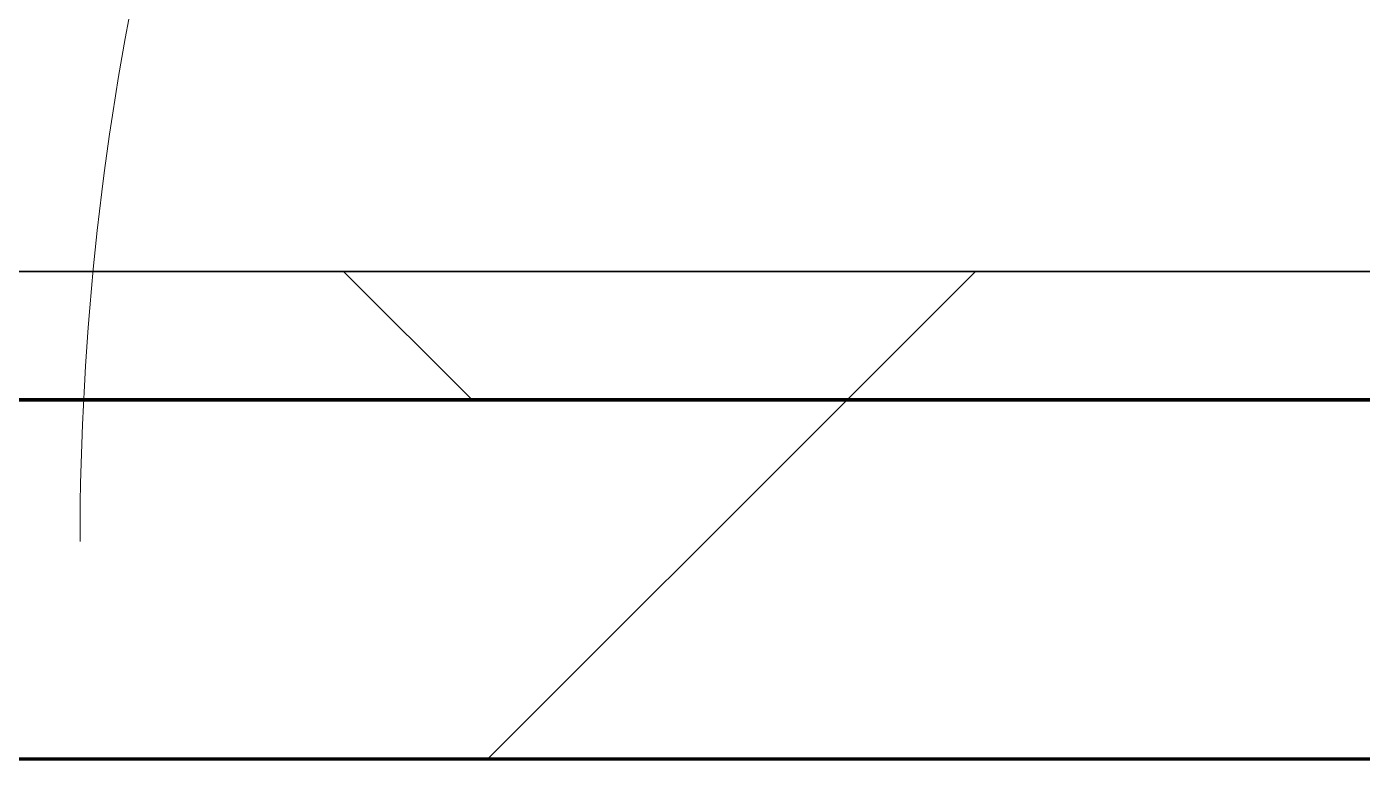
# Model space of a CAD drawing. Header units: millimetres. Extents: x -726012 to -647389, y -20772 to 18805.
# Drawn here: x -702403 to -701883, y -3461 to -3176 of the extents above; entities that cross this region are included whole.
import ezdxf
from ezdxf.xclip import XClip

# ---------------------------------------------------------------- set-up
doc = ezdxf.new("R2010")
doc.units = ezdxf.units.MM
doc.header["$XCLIPFRAME"] = 0
for name, color, linetype, lineweight in [('A-DOOR-E', 2, 'Continuous', 25), ('A-DOOR-OPNG', 2, 'Continuous', 9), ('A-GLAZ-CURT', 2, 'Continuous', 9), ('A-WALL', 5, 'Continuous', 35), ('A-WALL-FNSH', 2, 'Continuous', 35), ('A-WALL-PATT', 1, 'Continuous', 35)]:
    doc.layers.add(name, color=color, linetype=linetype, lineweight=lineweight)
doc.layers.add('A11_ALU.SOLID SHEET', color=2, linetype='Continuous')

# ---------------------------------------------------------------- blocks, each defined once
blk = doc.blocks.new('DPA_AC-SG-PI - A1_1200x1300 mm-9677159-4233-01 ENLARGED MULTI-PURPOSE LEVEL - REFLECTED CEILING PLAN - SHEET 4')
at = {"layer": 'A-DOOR-OPNG'}
blk.add_arc((-500, -14.8), 1100, 334.74419, 0, dxfattribs=at)
blk = doc.blocks.new('PPLS-PP19_Custom Tile Pattern - Custom Tile Pattern-V157-4233-01 ENLARGED MULTI-PURPOSE LEVEL - REFLECTED CEILING PLAN - SHEET 4')
at = {"layer": 'A-GLAZ-CURT'}
for p, q in [((-300, 0), (300, 0)), ((300, 0), (-300, 0)), ((230.06, 0), (300, 0)), ((-300, -50), (300, -50)), ((300, -50), (-300, -50))]:
    blk.add_line(p, q, dxfattribs=at)
for points, knots in [([(300, 0), (286.53, 0), (254.22, 0), (218.28, 0), (199.21, 0), (196.24, 0)], [-285.253232, -285.253232, -285.253232, -285.253232, -244.693688, -187.987675, -177.319577, -177.319577, -177.319577, -177.319577]), ([(196.34, 0), (197.75, 0), (202.58, 0), (208.81, 0), (213.9, 0), (241.96, 0), (266.73, 0), (281.71, 0), (291.71, 0), (296.52, 0), (297.86, 0), (298.09, 0)], [-7694.424691, -7694.424691, -7694.424691, -7694.424691, -7606.717214, -7289.299508, -7042.621073, -6582.165592, -6068.460911, -5766.029927, -5566.724884, -5280.360606, -5199.253518, -5199.253518, -5199.253518, -5199.253518]), ([(300, 0), (288.22, 0), (262, 0), (230.43, 0), (219.94, 0), (219.02, 0)], [-12528.858583, -12528.858583, -12528.858583, -12528.858583, -11905.454923, -11162.864862, -10856.732305, -10856.732305, -10856.732305, -10856.732305]), ([(284.76, 0), (284.76, 0), (285.09, 0), (287.47, 0), (293.59, 0), (297.76, 0), (300, 0)], [-4110.630118, -4110.630118, -4110.630118, -4110.630118, -4053.389046, -3959.664717, -3862.421465, -3746.95702, -3746.95702, -3746.95702, -3746.95702]), ([(297.38, 0), (295.84, 0), (291.62, 0), (285.38, 0), (284.87, 0)], [-4803.172655, -4803.172655, -4803.172655, -4803.172655, -4358.271401, -4143.037883, -4143.037883, -4143.037883, -4143.037883])]:
    blk.add_open_spline(points, degree=3, knots=knots, dxfattribs=at)
blk = doc.blocks.new('PPLS-PP19_Custom Tile Pattern - Custom Tile Pattern-V158-4233-01 ENLARGED MULTI-PURPOSE LEVEL - REFLECTED CEILING PLAN - SHEET 4')
at = {"layer": 'A-GLAZ-CURT'}
for p, q in [((-300, 0), (300, 0)), ((300, 0), (-300, 0)), ((-293.07, 0), (-275.75, 0)), ((-275.75, 0), (-293.07, 0)), ((-222.32, 0), (-205, 0)), ((-205, 0), (-222.32, 0)), ((195.99, 0), (213.31, 0)), ((213.31, 0), (195.99, 0)), ((-300, -50), (300, -50)), ((300, -50), (-300, -50))]:
    blk.add_line(p, q, dxfattribs=at)
at = {"layer": 'A-GLAZ-CURT', "flags": 128}
for points in [[(-300, 0), (-291.56, 0), (-283.3, 0), (-275.2, 0), (-267.26, 0)], [(-267.51, 0), (-275.48, 0), (-283.55, 0), (-291.73, 0), (-300, 0)], [(-267.15, 0), (-259.45, 0), (-251.77, 0), (-244.2, 0), (-236.74, 0), (-229.36, 0), (-222.06, 0), (-214.83, 0), (-207.71, 0), (-200.76, 0), (-194.02, 0), (-187.54, 0), (-181.38, 0), (-175.58, 0), (-170.25, 0), (-165.64, 0), (-162.01, 0), (-159.53, 0), (-157.46, 0), (-154.52, 0), (-149.42, 0), (-141.84, 0), (-132.81, 0), (-126.08, 0)], [(-125.17, 0), (-128.55, 0), (-134.16, 0), (-140.03, 0), (-145.5, 0), (-150.63, 0), (-155.53, 0), (-160.27, 0), (-164.95, 0), (-169.65, 0), (-174.47, 0), (-179.49, 0), (-184.81, 0), (-190.44, 0), (-196.37, 0), (-202.58, 0), (-209.04, 0), (-215.73, 0), (-222.63, 0), (-229.72, 0), (-236.97, 0), (-244.39, 0), (-251.96, 0), (-259.67, 0), (-267.15, 0)]]:
    blk.add_lwpolyline(points, dxfattribs=at)
at = {"layer": 'A-GLAZ-CURT'}
for points, knots in [([(-300, 0), (-284.65, 0), (-236.57, 0), (-179.32, 0), (-143.3, 0), (-130.76, 0)], [-5323.127839, -5323.127839, -5323.127839, -5323.127839, -4502.809032, -2700.551212, -1330.78196, -1330.78196, -1330.78196, -1330.78196]), ([(-267.97, 0), (-273.08, 0), (-283.52, 0), (-294.48, 0), (-300, 0)], [-14021.075597, -14021.075597, -14021.075597, -14021.075597, -13729.592194, -13439.944408, -13439.944408, -13439.944408, -13439.944408]), ([(-199.15, 0), (-204.06, 0), (-225.11, 0), (-248, 0), (-267.15, 0)], [-15473.903569, -15473.903569, -15473.903569, -15473.903569, -15131.813646, -14036.824812, -14036.824812, -14036.824812, -14036.824812]), ([(-137.88, 0), (-140.56, 0), (-147.66, 0), (-147.69, 0), (-158.72, 0), (-174.02, 0), (-185.59, 0), (-209.77, 0), (-232.01, 0), (-255.22, 0), (-262.59, 0), (-264.9, 0), (-265.4, 0)], [-3187.727384, -3187.727384, -3187.727384, -3187.727384, -2919.378265, -2477.344047, -2237.412286, -2029.680487, -1755.085331, -1400.429864, -858.079193, -543.655514, -208.940337, 0, 0, 0, 0]), ([(-258.6, 0), (-257.91, 0), (-254.26, 0), (-241.25, 0), (-225.99, 0), (-213.1, 0), (-204.76, 0), (-200.26, 0), (-198.82, 0)], [-5722.54675, -5722.54675, -5722.54675, -5722.54675, -5657.471696, -5413.335975, -5017.494783, -4832.723979, -4666.091899, -4586.296276, -4586.296276, -4586.296276, -4586.296276]), ([(-133.82, 0), (-135.51, 0), (-137.8, 0), (-149.31, 0), (-162.01, 0), (-177.91, 0), (-199.46, 0), (-216.65, 0), (-231.26, 0), (-233.46, 0), (-234, 0)], [-2731.647847, -2731.647847, -2731.647847, -2731.647847, -2418.507304, -2308.929706, -2113.765672, -1763.376603, -1422.553702, -978.033455, -846.069444, -682.911962, -682.911962, -682.911962, -682.911962]), ([(-233.49, 0), (-233.44, 0), (-232.38, 0), (-230.74, 0), (-225.3, 0), (-223.63, 0)], [-455.274641, -455.274641, -455.274641, -455.274641, -440.605512, -119.536984, 0, 0, 0, 0]), ([(-223.63, 0), (-219.39, 0), (-206.17, 0), (-188.58, 0), (-169.02, 0), (-152.12, 0), (-138.64, 0), (-132.46, 0), (-131.12, 0)], [-5463.295695, -5463.295695, -5463.295695, -5463.295695, -5161.076232, -4739.070012, -4465.409639, -4149.119819, -3839.893365, -3743.369272, -3743.369272, -3743.369272, -3743.369272]), ([(-72.93, 0), (-75.51, 0), (-91.45, 0), (-130.62, 0), (-175.1, 0), (-198.82, 0)], [-19442.345229, -19442.345229, -19442.345229, -19442.345229, -18935.241197, -17136.203329, -15481.562586, -15481.562586, -15481.562586, -15481.562586]), ([(-197.96, 0), (-194, 0), (-184.17, 0), (-171.77, 0), (-158.7, 0), (-157.22, 0)], [-4570.356129, -4570.356129, -4570.356129, -4570.356129, -4349.945572, -4000.813434, -3840.635403, -3840.635403, -3840.635403, -3840.635403]), ([(-152.35, 0), (-151.03, 0), (-147.71, 0), (-143.57, 0), (-138.62, 0)], [-3494.978217, -3494.978217, -3494.978217, -3494.978217, -3371.022232, -3227.460399, -3227.460399, -3227.460399, -3227.460399]), ([(-118.78, 0), (-121.86, 0), (-126.28, 0), (-136.96, 0), (-147.46, 0), (-150.03, 0), (-150.57, 0)], [-5938.474035, -5938.474035, -5938.474035, -5938.474035, -5700.061948, -5508.838257, -5298.784692, -5196.16478, -5196.16478, -5196.16478, -5196.16478]), ([(-150.34, 0), (-150.07, 0), (-147.75, 0), (-143.47, 0), (-134.98, 0), (-131.56, 0)], [-4948.728362, -4948.728362, -4948.728362, -4948.728362, -4883.323924, -4440.880425, -4206.419108, -4206.419108, -4206.419108, -4206.419108]), ([(-26.75, 0), (-27.82, 0), (-36.18, 0), (-53.55, 0), (-78.2, 0), (-110.94, 0), (-130.52, 0), (-147.74, 0), (-149.07, 0)], [-8718.362214, -8718.362214, -8718.362214, -8718.362214, -8532.293389, -8073.216054, -7508.296369, -7004.680444, -6449.282163, -6277.220794, -6277.220794, -6277.220794, -6277.220794]), ([(-148.23, 0), (-146.94, 0), (-140.15, 0), (-137.28, 0), (-133.93, 0), (-128.78, 0), (-126.5, 0)], [-6162.058746, -6162.058746, -6162.058746, -6162.058746, -6017.569127, -5560.701257, -5364.112219, -5231.017328, -5231.017328, -5231.017328, -5231.017328]), ([(-86.16, 0), (-91.37, 0), (-104.13, 0), (-122.65, 0), (-139.03, 0), (-146.11, 0), (-146.95, 0)], [-1681.3698, -1681.3698, -1681.3698, -1681.3698, -1374.161226, -945.742622, -741.901385, -489.130243, -489.130243, -489.130243, -489.130243]), ([(-146.69, 0), (-146.59, 0), (-145.49, 0), (-138.96, 0), (-133.64, 0), (-131.07, 0)], [-420.34245, -420.34245, -420.34245, -420.34245, -406.956646, -290.263673, -140.11415, -140.11415, -140.11415, -140.11415]), ([(-127.41, 0), (-131.63, 0), (-133.16, 0), (-134.09, 0), (-134.15, 0)], [-8540.990293, -8540.990293, -8540.990293, -8540.990293, -8266.114998, -8246.473386, -8246.473386, -8246.473386, -8246.473386]), ([(-120.13, 0), (-120.14, 0), (-120.24, 0), (-121.3, 0), (-129.25, 0), (-133.82, 0)], [-2933.992132, -2933.992132, -2933.992132, -2933.992132, -2920.575025, -2840.280255, -2731.647847, -2731.647847, -2731.647847, -2731.647847]), ([(-130.55, 0), (-130.3, 0), (-127.4, 0), (-117.33, 0), (-92.04, 0), (-74.51, 0), (-64.82, 0), (-62.08, 0)], [-7339.00555, -7339.00555, -7339.00555, -7339.00555, -7293.749979, -6839.55839, -6236.997189, -5713.340575, -5186.748022, -5186.748022, -5186.748022, -5186.748022]), ([(-130.55, 0), (-128.61, 0), (-122.32, 0), (-107.3, 0), (-90.42, 0), (-75.26, 0), (-68.41, 0), (-65.12, 0), (-63.63, 0)], [-4183.687366, -4183.687366, -4183.687366, -4183.687366, -4054.690705, -3793.097032, -3402.597032, -3144.956779, -3050.982048, -2969.237017, -2969.237017, -2969.237017, -2969.237017]), ([(-130.48, 0), (-127.57, 0), (-120.16, 0), (-110.8, 0), (-99.5, 0), (-91.46, 0)], [-1320.598054, -1320.598054, -1320.598054, -1320.598054, -1002.059161, -460.363443, 0, 0, 0, 0]), ([(-130.42, 0), (-129.36, 0), (-126.44, 0), (-124.19, 0), (-123.43, 0), (-123.28, 0)], [-3726.432178, -3726.432178, -3726.432178, -3726.432178, -3647.167523, -3488.92562, -3439.852845, -3439.852845, -3439.852845, -3439.852845]), ([(-113.43, 0), (-113.44, 0), (-113.96, 0), (-119.73, 0), (-125.43, 0), (-127.03, 0), (-127.41, 0)], [-328.499627, -328.499627, -328.499627, -328.499627, -282.672656, -98.539552, -24.539552, 0, 0, 0, 0]), ([(-126.5, 0), (-122.44, 0), (-108.71, 0), (-86.68, 0), (-68.92, 0), (-62.25, 0), (-62.12, 0)], [-5231.017328, -5231.017328, -5231.017328, -5231.017328, -4994.692869, -4542.524482, -4008.285538, -3997.38239, -3997.38239, -3997.38239, -3997.38239]), ([(-125.15, 0), (-124.93, 0), (-121.96, 0), (-113.01, 0), (-98.9, 0), (-85.29, 0), (-71.67, 0), (-65.93, 0), (-65.07, 0)], [-3362.7396, -3362.7396, -3362.7396, -3362.7396, -3342.215224, -3074.362186, -2902.289527, -2605.247022, -2322.099534, -2241.8264, -2241.8264, -2241.8264, -2241.8264]), ([(-122.08, 0), (-122.01, 0), (-121.69, 0), (-121.2, 0), (-120.88, 0)], [-3136.336417, -3136.336417, -3136.336417, -3136.336417, -3110.304437, -3035.164275, -3035.164275, -3035.164275, -3035.164275]), ([(-36.33, 0), (-36.43, 0), (-37.27, 0), (-45.02, 0), (-46.13, 0), (-60.59, 0), (-81.23, 0), (-99.51, 0), (-114.02, 0), (-117.28, 0), (-118.78, 0)], [-1855.773136, -1855.773136, -1855.773136, -1855.773136, -1810.870157, -1672.078046, -1405.135169, -1060.00838, -740.068933, -229.489605, -116.330425, 0, 0, 0, 0]), ([(-117.74, 0), (-117.19, 0), (-114.78, 0), (-113.43, 0), (-113.43, 0)], [-821.249067, -821.249067, -821.249067, -821.249067, -394.672656, -330.879064, -330.879064, -330.879064, -330.879064]), ([(-62.33, 0), (-68.9, 0), (-85.81, 0), (-107.61, 0), (-116.56, 0), (-117.56, 0)], [-2792.246826, -2792.246826, -2792.246826, -2792.246826, -2193.204658, -1433.981041, -985.49888, -985.49888, -985.49888, -985.49888]), ([(-115.82, 0), (-114.96, 0), (-110.41, 0), (-96.78, 0), (-79.55, 0), (-68.28, 0), (-62.72, 0)], [-5724.064692, -5724.064692, -5724.064692, -5724.064692, -5430.283136, -5103.229623, -4799.173296, -4506.178587, -4506.178587, -4506.178587, -4506.178587]), ([(5.95, 0), (4.97, 0), (0.98, 0), (-12.23, 0), (-25.64, 0), (-40, 0), (-56.24, 0), (-75.59, 0), (-94, 0), (-112.01, 0), (-114.94, 0), (-115.63, 0)], [-2801.138041, -2801.138041, -2801.138041, -2801.138041, -2720.818881, -2518.50168, -2125.455881, -1792.521578, -1466.981642, -1208.454564, -789.402658, -501.969187, -243.577221, -243.577221, -243.577221, -243.577221]), ([(-91.46, 0), (-90.09, 0), (-84.7, 0), (-77.43, 0), (-72.73, 0), (-72.64, 0), (-72.64, 0)], [-19832.387487, -19832.387487, -19832.387487, -19832.387487, -19753.885894, -19541.04734, -19478.625389, -19471.062469, -19471.062469, -19471.062469, -19471.062469]), ([(-63.96, 0), (-64.13, 0), (-72.5, 0), (-80.63, 0), (-86.16, 0)], [-2171.769325, -2171.769325, -2171.769325, -2171.769325, -2007.031671, -1681.3698, -1681.3698, -1681.3698, -1681.3698]), ([(-29.03, 0), (-33.97, 0), (-43.74, 0), (-56.37, 0), (-71.66, 0), (-77.83, 0), (-82.66, 0), (-83.28, 0), (-83.28, 0)], [-2680.714891, -2680.714891, -2680.714891, -2680.714891, -2413.671296, -2161.752162, -2006.592567, -1646.621388, -1424.436217, -1393.971743, -1393.971743, -1393.971743, -1393.971743]), ([(-83.28, 0), (-83.28, 0), (-82.91, 0), (-76.14, 0), (-68.97, 0), (-63.82, 0), (-62.15, 0)], [-1393.4169, -1393.4169, -1393.4169, -1393.4169, -1353.722004, -1274.333717, -1073.56893, -971.628057, -971.628057, -971.628057, -971.628057]), ([(-66.39, 0), (-66.39, 0), (-65.06, 0), (-63.35, 0), (-62.48, 0)], [-2493.31794, -2493.31794, -2493.31794, -2493.31794, -2315.303971, -2165.127672, -2165.127672, -2165.127672, -2165.127672]), ([(31.18, 0), (25.97, 0), (11.99, 0), (-16.92, 0), (-47.42, 0), (-65.77, 0), (-66.37, 0), (-66.38, 0)], [-4496.803627, -4496.803627, -4496.803627, -4496.803627, -4222.080604, -3745.412743, -2981.410125, -2542.574734, -2498.224237, -2498.224237, -2498.224237, -2498.224237]), ([(-63.63, 0), (-61.49, 0), (-57.39, 0), (-54.49, 0), (-45.2, 0), (-40.79, 0), (-40.46, 0), (-40.44, 0)], [-2969.237017, -2969.237017, -2969.237017, -2969.237017, -2851.217951, -2734.127174, -2474.780881, -2410.990208, -2350.645972, -2350.645972, -2350.645972, -2350.645972]), ([(-62.19, 0), (-60.18, 0), (-51.68, 0), (-34.42, 0), (-29.82, 0), (-29.19, 0)], [-2148.5279, -2148.5279, -2148.5279, -2148.5279, -1809.437387, -963.711516, -666.19313, -666.19313, -666.19313, -666.19313]), ([(-62.16, 0), (-53.97, 0), (-36.58, 0), (-12.78, 0), (4.23, 0), (9.64, 0), (10.14, 0), (10.18, 0)], [-4496.427787, -4496.427787, -4496.427787, -4496.427787, -4065.652676, -3589.737505, -3285.047089, -3066.359526, -3044.715262, -3044.715262, -3044.715262, -3044.715262]), ([(-36.62, 0), (-36.62, 0), (-40.35, 0), (-44.32, 0), (-53.65, 0), (-61.66, 0), (-62.15, 0)], [-4069.478503, -4069.478503, -4069.478503, -4069.478503, -3858.647035, -3538.256648, -2842.901703, -2797.82295, -2797.82295, -2797.82295, -2797.82295]), ([(-61.82, 0), (-56.69, 0), (-46.86, 0), (-36.49, 0), (-33.57, 0), (-29.94, 0), (-28.57, 0)], [-965.057361, -965.057361, -965.057361, -965.057361, -651.549973, -296.515819, -83.513472, 0, 0, 0, 0]), ([(-61.69, 0), (-58.18, 0), (-54.2, 0), (-48.53, 0), (-30.79, 0), (-18.03, 0), (8.61, 0), (15.02, 0), (22.91, 0), (31, 0), (39.04, 0), (51.19, 0), (58.74, 0), (61.34, 0), (61.45, 0)], [-3985.537012, -3985.537012, -3985.537012, -3985.537012, -3689.699207, -3546.54457, -3315.260113, -2864.387349, -2439.246196, -2084.094819, -1956.422387, -1818.904206, -1645.594513, -1443.202566, -1228.752106, -1120.932285, -1120.932285, -1120.932285, -1120.932285]), ([(-61.59, 0), (-61.53, 0), (-60.85, 0), (-60.36, 0), (-59.97, 0)], [-5154.045866, -5154.045866, -5154.045866, -5154.045866, -5140.470607, -5006.787413, -5006.787413, -5006.787413, -5006.787413]), ([(-58.83, 0), (-58.37, 0), (-57.29, 0), (-54.23, 0), (-46.33, 0), (-42.62, 0), (-41.76, 0)], [-4859.52896, -4859.52896, -4859.52896, -4859.52896, -4680.891996, -4469.85053, -4321.566175, -4270.495146, -4270.495146, -4270.495146, -4270.495146]), ([(-51.83, 0), (-51.83, 0), (-51.78, 0), (-47.4, 0), (-46.01, 0), (-40.22, 0), (-36.78, 0)], [-632.814994, -632.814994, -632.814994, -632.814994, -627.965721, -508.377888, -260.442412, 0, 0, 0, 0]), ([(76.63, 0), (74.8, 0), (67.65, 0), (53.52, 0), (37, 0), (24.07, 0), (12.82, 0), (-2.9, 0), (-20.62, 0), (-32.81, 0), (-44.85, 0), (-51.43, 0), (-51.79, 0)], [-3095.572228, -3095.572228, -3095.572228, -3095.572228, -2950.589685, -2634.532728, -2313.748533, -2106.613311, -1925.670641, -1617.263037, -1290.787923, -1039.307308, -819.71621, -644.910881, -644.910881, -644.910881, -644.910881]), ([(-41.76, 0), (-39.9, 0), (-37.72, 0), (-36.92, 0), (-36.77, 0)], [-4270.495146, -4270.495146, -4270.495146, -4270.495146, -4161.040818, -4106.245333, -4106.245333, -4106.245333, -4106.245333]), ([(-36.78, 0), (-32.43, 0), (-19.22, 0), (8.83, 0), (43.36, 0), (70.92, 0), (82.12, 0), (83.66, 0)], [-6191.144455, -6191.144455, -6191.144455, -6191.144455, -5862.463379, -5340.621928, -4573.028122, -4094.177415, -3869.465285, -3869.465285, -3869.465285, -3869.465285]), ([(-36.29, 0), (-36.29, 0), (-34.66, 0), (-28.88, 0), (-26.95, 0), (-26.54, 0)], [-9150.272121, -9150.272121, -9150.272121, -9150.272121, -9057.163041, -8919.836787, -8834.607043, -8834.607043, -8834.607043, -8834.607043]), ([(30.82, 0), (29.27, 0), (20.14, 0), (3.54, 0), (-16.58, 0), (-34.76, 0), (-36.04, 0)], [-10462.034656, -10462.034656, -10462.034656, -10462.034656, -10363.088938, -9884.23066, -9424.652049, -9182.880979, -9182.880979, -9182.880979, -9182.880979]), ([(-33.34, 0), (-33.34, 0), (-32.93, 0), (-31.16, 0), (-30.52, 0)], [-2415.024266, -2415.024266, -2415.024266, -2415.024266, -2357.633367, -2323.618664, -2323.618664, -2323.618664, -2323.618664]), ([(70.61, 0), (66.16, 0), (55.8, 0), (39.61, 0), (24.74, 0), (2.64, 0), (-17.84, 0), (-30.57, 0), (-31.82, 0), (-32, 0)], [-4647.237329, -4647.237329, -4647.237329, -4647.237329, -4326.416877, -4098.545751, -3766.694881, -3333.063701, -2994.501669, -2698.150104, -2614.070998, -2614.070998, -2614.070998, -2614.070998]), ([(-30.76, 0), (-30.73, 0), (-29.99, 0), (-23.47, 0), (-15.75, 0), (-15.19, 0)], [-54176.191683, -54176.191683, -54176.191683, -54176.191683, -54157.274271, -53749.15266, -53717.791567, -53717.791567, -53717.791567, -53717.791567]), ([(-30.52, 0), (-27.11, 0), (-17.83, 0), (-3.65, 0), (5.16, 0), (6.19, 0)], [-2323.618664, -2323.618664, -2323.618664, -2323.618664, -2142.497158, -1716.209403, -1658.393294, -1658.393294, -1658.393294, -1658.393294]), ([(-13, 0), (-14.35, 0), (-17.68, 0), (-25.97, 0), (-29.52, 0), (-30.21, 0)], [-55207.591944, -55207.591944, -55207.591944, -55207.591944, -54789.006179, -54461.685999, -54290.791712, -54290.791712, -54290.791712, -54290.791712]), ([(6.28, 0), (4.99, 0), (-1.03, 0), (-13.89, 0), (-24.92, 0), (-29.03, 0)], [-3446.986137, -3446.986137, -3446.986137, -3446.986137, -3285.499107, -2903.012179, -2680.714891, -2680.714891, -2680.714891, -2680.714891]), ([(-28.98, 0), (-28.66, 0), (-27.39, 0), (-24.45, 0), (-22.56, 0)], [-166.548282, -166.548282, -166.548282, -166.548282, -102.06493, 0, 0, 0, 0]), ([(-28.57, 0), (-26.93, 0), (-20.29, 0), (-11.45, 0), (2.08, 0), (13.15, 0), (21.24, 0), (24.62, 0), (24.72, 0), (24.72, 0)], [-5361.429781, -5361.429781, -5361.429781, -5361.429781, -5261.36855, -5050.479954, -4785.90057, -4596.498881, -4445.288762, -4384.376941, -4376.041937, -4376.041937, -4376.041937, -4376.041937]), ([(-22.56, 0), (-20.27, 0), (-17.03, 0), (-11.36, 0), (-7.66, 0), (-6.6, 0), (-6.44, 0)], [-56468.192263, -56468.192263, -56468.192263, -56468.192263, -56344.022017, -56303.229861, -56166.290093, -56124.392176, -56124.392176, -56124.392176, -56124.392176]), ([(-15.19, 0), (-13.07, 0), (7.48, 0), (42.82, 0), (88.72, 0), (120.63, 0), (138.28, 0), (138.53, 0)], [-461.142613, -461.142613, -461.142613, -461.142613, -429.606584, -390.253598, -346.313304, -291.370682, -290.5735, -290.5735, -290.5735, -290.5735]), ([(-6.54, 0), (-6.73, 0), (-7.2, 0), (-7.6, 0), (-7.79, 0)], [-56009.792147, -56009.792147, -56009.792147, -56009.792147, -55949.290093, -55895.192118, -55895.192118, -55895.192118, -55895.192118]), ([(-2.63, 0), (-2.47, 0), (-1.22, 0), (4.92, 0), (15.97, 0), (22.54, 0), (24.49, 0)], [-226.825321, -226.825321, -226.825321, -226.825321, -220.269177, -206.416616, -198.214427, -187.717507, -187.717507, -187.717507, -187.717507]), ([(103.09, 0), (101.08, 0), (86.31, 0), (63.34, 0), (35.84, 0), (12, 0), (3.08, 0), (-1.67, 0), (-2.25, 0)], [-375.435014, -375.435014, -375.435014, -375.435014, -369.147452, -330.153101, -307.516438, -285.83788, -246.234814, -234.646884, -234.646884, -234.646884, -234.646884]), ([(9.32, 0), (9.08, 0), (8.27, 0), (7.12, 0), (6.24, 0)], [-2922.926651, -2922.926651, -2922.926651, -2922.926651, -2882.788014, -2809.178433, -2809.178433, -2809.178433, -2809.178433]), ([(6.86, 0), (14.67, 0), (23.38, 0), (37.44, 0), (45.92, 0), (57.76, 0), (64.47, 0), (71.71, 0), (73.29, 0), (73.74, 0)], [-1645.896554, -1645.896554, -1645.896554, -1645.896554, -1206.526904, -1089.329421, -901.315459, -753.071572, -495.328968, -421.953223, -387.269777, -387.269777, -387.269777, -387.269777]), ([(8.33, 0), (8.19, 0), (7.84, 0), (7.27, 0), (6.91, 0)], [-3574.286521, -3574.286521, -3574.286521, -3574.286521, -3526.962355, -3475.000784, -3475.000784, -3475.000784, -3475.000784]), ([(24.69, 0), (24.54, 0), (20.99, 0), (15.48, 0), (10.8, 0), (9.63, 0)], [-4368.572414, -4368.572414, -4368.572414, -4368.572414, -4306.476363, -4080.000647, -3772.857994, -3772.857994, -3772.857994, -3772.857994]), ([(18.16, 0), (19.15, 0), (24.25, 0), (25.66, 0), (26.12, 0)], [-5700.113719, -5700.113719, -5700.113719, -5700.113719, -5554.232259, -5302.431367, -5302.431367, -5302.431367, -5302.431367]), ([(74.5, 0), (74.11, 0), (70.52, 0), (62.26, 0), (51.85, 0), (43.81, 0), (29.53, 0), (20.67, 0), (18.85, 0), (18.16, 0)], [-6947.715055, -6947.715055, -6947.715055, -6947.715055, -6924.452779, -6738.82075, -6548.303034, -6314.283804, -6135.05769, -5972.647715, -5832.674503, -5832.674503, -5832.674503, -5832.674503]), ([(27.44, 0), (27.9, 0), (29.54, 0), (38.07, 0), (53.39, 0), (71.67, 0), (84.83, 0), (86.01, 0), (92.51, 0), (94.33, 0)], [-5037.309798, -5037.309798, -5037.309798, -5037.309798, -4887.603822, -4705.298446, -4353.683244, -3960.84581, -3759.045785, -3336.541051, -2783.776468, -2783.776468, -2783.776468, -2783.776468]), ([(27.89, 0), (29.09, 0), (33.4, 0), (48.37, 0), (62.74, 0), (71.89, 0), (73.96, 0)], [-147.777612, -147.777612, -147.777612, -147.777612, -135.792042, -118.513713, -97.899267, -91.861759, -91.861759, -91.861759, -91.861759]), ([(53.18, 0), (53.06, 0), (52.22, 0), (44.99, 0), (36.46, 0), (30.82, 0)], [-622.740158, -622.740158, -622.740158, -622.740158, -566.066452, -360.610861, 0, 0, 0, 0]), ([(136.44, 0), (121.66, 0), (86.93, 0), (51.16, 0), (31.18, 0)], [-106.750556, -106.750556, -106.750556, -106.750556, -59.610984, 0, 0, 0, 0]), ([(142.84, 0), (142.25, 0), (132.27, 0), (109.77, 0), (76.86, 0), (57.82, 0), (46.51, 0), (41.18, 0), (36.02, 0), (35.54, 0), (35.54, 0)], [-462.189755, -462.189755, -462.189755, -462.189755, -458.593899, -401.860199, -357.622665, -341.267687, -334.000314, -326.15566, -319.318397, -317.489778, -317.489778, -317.489778, -317.489778]), ([(36.29, 0), (37.77, 0), (48.82, 0), (59.69, 0), (69.19, 0), (73.7, 0)], [-314.598523, -314.598523, -314.598523, -314.598523, -305.899624, -287.17622, -270.319199, -270.319199, -270.319199, -270.319199]), ([(61.47, 0), (61.47, 0), (61.21, 0), (54.61, 0), (53.71, 0), (53.56, 0)], [-1113.311073, -1113.311073, -1113.311073, -1113.311073, -1096.402191, -891.204116, -747.28819, -747.28819, -747.28819, -747.28819]), ([(74.13, 0), (73.48, 0), (72.34, 0), (71.05, 0), (70.61, 0)], [-96.817444, -96.817444, -96.817444, -96.817444, -31.537676, 0, 0, 0, 0]), ([(74.5, 0), (84.01, 0), (102.24, 0), (116.36, 0), (128.63, 0), (128.95, 0)], [-91.339935, -91.339935, -91.339935, -91.339935, -63.759246, -39.050993, -35.895543, -35.895543, -35.895543, -35.895543]), ([(74.51, 0), (79.8, 0), (99.69, 0), (124.45, 0), (132.42, 0), (134.6, 0)], [-269.313419, -269.313419, -269.313419, -269.313419, -249.500363, -194.761443, -152.241002, -152.241002, -152.241002, -152.241002]), ([(114.39, 0), (114.2, 0), (112.08, 0), (105.42, 0), (92.38, 0), (85.79, 0), (77.67, 0), (74.51, 0)], [-8148.58938, -8148.58938, -8148.58938, -8148.58938, -8105.191388, -7723.759874, -7531.75727, -7135.649961, -6947.744629, -6947.744629, -6947.744629, -6947.744629]), ([(74.78, 0), (75, 0), (75.62, 0), (76.03, 0), (76.21, 0)], [-357.234346, -357.234346, -357.234346, -357.234346, -334.951786, -290.452333, -290.452333, -290.452333, -290.452333]), ([(94.4, 0), (94.4, 0), (94.64, 0), (99.11, 0), (108.97, 0), (120.79, 0), (139.94, 0), (163.31, 0), (185.23, 0), (193.62, 0), (194.69, 0), (194.79, 0)], [-2348.345796, -2348.345796, -2348.345796, -2348.345796, -2310.419338, -2233.599744, -2052.234781, -1843.028543, -1530.39897, -1095.004608, -529.74427, -295.064701, -265.121568, -265.121568, -265.121568, -265.121568]), ([(129.02, 0), (129.02, 0), (124.41, 0), (122.35, 0), (114.96, 0), (108.04, 0), (103.09, 0)], [-35.386604, -35.386604, -35.386604, -35.386604, -31.430235, -22.807238, -15.488593, 0, 0, 0, 0]), ([(142.4, 0), (142.14, 0), (139.21, 0), (134.04, 0), (126.24, 0), (118.6, 0), (114.23, 0), (111.98, 0), (105.66, 0), (105.23, 0), (105.23, 0)], [-9864.081881, -9864.081881, -9864.081881, -9864.081881, -9847.788484, -9677.714971, -9567.007022, -9453.21225, -9220.200448, -9012.77275, -8966.157302, -8929.495943, -8929.495943, -8929.495943, -8929.495943]), ([(105.26, 0), (105.52, 0), (111.01, 0), (112.65, 0), (113.59, 0)], [-8920.561005, -8920.561005, -8920.561005, -8920.561005, -8814.835624, -8577.462505, -8577.462505, -8577.462505, -8577.462505]), ([(128.58, 0), (128.8, 0), (130.16, 0), (139.26, 0), (152.67, 0), (161.24, 0), (162.19, 0), (162.75, 0)], [-633.326174, -633.326174, -633.326174, -633.326174, -627.736123, -618.981161, -602.094757, -592.980799, -581.414464, -581.414464, -581.414464, -581.414464]), ([(137.1, 0), (136, 0), (133.64, 0), (129.87, 0), (129.11, 0)], [-670.405967, -670.405967, -670.405967, -670.405967, -651.020627, -640.742133, -640.742133, -640.742133, -640.742133]), ([(168.37, 0), (167.68, 0), (162.69, 0), (153.99, 0), (142.84, 0)], [-543.375029, -543.375029, -543.375029, -543.375029, -530.793311, -462.196269, -462.196269, -462.196269, -462.196269]), ([(157.9, 0), (156.77, 0), (151.97, 0), (146.31, 0), (142.85, 0)], [-10292.955006, -10292.955006, -10292.955006, -10292.955006, -10098.273015, -9873.903731, -9873.903731, -9873.903731, -9873.903731]), ([(193.8, 0), (193.33, 0), (190.11, 0), (183.13, 0), (171, 0), (161.95, 0), (161.28, 0), (158.35, 0), (157.85, 0), (157.77, 0)], [-11665.349007, -11665.349007, -11665.349007, -11665.349007, -11565.880756, -11105.624034, -10839.086983, -10768.332124, -10666.779182, -10580.760289, -10550.278881, -10550.278881, -10550.278881, -10550.278881]), ([(300, 0), (286.53, 0), (254.22, 0), (207.11, 0), (177.41, 0), (159.34, 0), (158.33, 0), (158.3, 0)], [-285.253232, -285.253232, -285.253232, -285.253232, -244.693688, -187.987675, -143.776725, -129.632772, -123.352749, -123.352749, -123.352749, -123.352749]), ([(159.07, 0), (159.13, 0), (160.84, 0), (165.21, 0), (174.15, 0), (185.98, 0), (208.82, 0), (219.42, 0), (230.06, 0)], [-115.643202, -115.643202, -115.643202, -115.643202, -114.681583, -87.660824, -65.295536, -41.623857, -24.459831, 0, 0, 0, 0]), ([(162.75, 0), (165.4, 0), (170.91, 0), (172.61, 0), (172.61, 0)], [-111.264224, -111.264224, -111.264224, -111.264224, -56.742688, -19.085662, -19.085662, -19.085662, -19.085662]), ([(247.1, 0), (246.76, 0), (245.04, 0), (238.34, 0), (226.56, 0), (221.1, 0), (200.27, 0), (182.99, 0), (174.27, 0), (169.67, 0), (168.99, 0)], [-9649.085549, -9649.085549, -9649.085549, -9649.085549, -9581.591397, -9406.094246, -9221.510254, -9016.44624, -8717.832359, -8253.978395, -8152.463617, -8069.855175, -8069.855175, -8069.855175, -8069.855175]), ([(215.22, 0), (214.62, 0), (210.55, 0), (203.98, 0), (187.54, 0), (175.3, 0), (169.49, 0)], [-203.825446, -203.825446, -203.825446, -203.825446, -198.527383, -184.406837, -162.427601, -142.916156, -142.916156, -142.916156, -142.916156]), ([(171.51, 0), (176.48, 0), (193.23, 0), (201.73, 0), (208.81, 0), (213.9, 0), (241.96, 0), (264.92, 0), (275.97, 0), (278.96, 0)], [-7971.819559, -7971.819559, -7971.819559, -7971.819559, -7784.112253, -7606.717214, -7289.299508, -7042.621073, -6582.165592, -6068.460911, -5859.388289, -5859.388289, -5859.388289, -5859.388289]), ([(172.07, 0), (177.66, 0), (187.87, 0), (201.08, 0), (207.47, 0), (213.96, 0), (215.11, 0)], [-255.364076, -255.364076, -255.364076, -255.364076, -237.955587, -223.92608, -215.862851, -208.75215, -208.75215, -208.75215, -208.75215])]:
    blk.add_open_spline(points, degree=3, knots=knots, dxfattribs=at)
for points in [[(-134.15, 0), (-133.48, 0), (-132.47, 0), (-130.93, 0)], [(-130.45, 0), (-128.33, 0), (-126.53, 0), (-125.15, 0)], [(-39.84, 0), (-39.08, 0), (-38.11, 0), (-37.36, 0)], [(24.49, 0), (25.23, 0), (25.72, 0), (26.04, 0)], [(76.22, 0), (75.91, 0), (75.36, 0), (74.63, 0)], [(80.35, 0), (79.57, 0), (78.27, 0), (76.63, 0)], [(84.06, 0), (83.48, 0), (82.41, 0), (81.72, 0)], [(168.74, 0), (168.74, 0), (169.81, 0), (171.51, 0)], [(195.11, 0), (194.91, 0), (194.44, 0), (193.8, 0)]]:
    blk.add_open_spline(points, degree=3, dxfattribs=at)
blk = doc.blocks.new('*U885')
at = {"layer": 'A-GLAZ-CURT'}
for name, p in [('PPLS-PP19_Custom Tile Pattern - Custom Tile Pattern-V157-4233-01 ENLARGED MULTI-PURPOSE LEVEL - REFLECTED CEILING PLAN - SHEET 4', (-26400, 4270.45)), ('PPLS-PP19_Custom Tile Pattern - Custom Tile Pattern-V158-4233-01 ENLARGED MULTI-PURPOSE LEVEL - REFLECTED CEILING PLAN - SHEET 4', (-25800, 4270.45))]:
    blk.add_blockref(name, p, dxfattribs=at)
blk = doc.blocks.new('*U1287')
blk.add_lwpolyline([(21173.36, -580), (28210, -580), (28210, -6849.96), (45954.15, -6849.96), (45954.15, 600), (82995.06, 600), (83086.47, 650), (90052, 650), (90392, 990), (103159.16, 990), (103159.16, 4990), (21173.36, 4990), (21173.36, 3485.45), (21203.36, 3485.45), (21203.36, 925.54), (21173.36, 925.54), (21173.36, -580)])

msp = doc.modelspace()

# ---------------------------------------------------------------- hatches: boundary and pattern name
at = {"layer": 'A-WALL-PATT', "lineweight": 9}
h = msp.add_hatch(dxfattribs=at)
h.set_pattern_fill('FP_3', color=256, style=0, pattern_type=2)
h.set_pattern_definition([(45, (0, 0), (-212.13203, 212.13203), []), (135, (0, 0), (-212.13203, -212.13203), [])])
h.paths.add_polyline_path([(-698728.22, -3320.94), (-698728.22, -3270.94), (-701451.04, -3270.94), (-701339.13, -3320.94), (-699206.29, -3320.94)])
h.paths.add_polyline_path([(-703169.5, -3320.94), (-701449.44, -3320.94), (-701561.35, -3270.94), (-705051.04, -3270.94), (-704939.13, -3320.94), (-703306.16, -3320.94)])
h.paths.add_polyline_path([(-706586.05, -3320.94), (-705049.44, -3320.94), (-705161.35, -3270.94), (-716522.37, -3270.94), (-716522.37, -3320.94), (-706722.72, -3320.94)])
h = msp.add_hatch(dxfattribs=at)
h.set_pattern_fill('FP_4', color=256, style=0, pattern_type=2)
h.set_pattern_definition([(45, (0, 0), (-212.13203, 212.13203), [])])
h.paths.add_polyline_path([(-698678.22, -3460.94), (-698678.22, -3320.94), (-701339.13, -3320.94), (-701288.73, -3343.46), (-701284.96, -3341.28), (-701279.79, -3341.28), (-701273.71, -3345.94), (-701272.71, -3350.62), (-701207.37, -3379.81), (-701225.73, -3420.89), (-701449.44, -3320.94), (-704939.13, -3320.94), (-704888.73, -3343.46), (-704884.96, -3341.28), (-704879.79, -3341.28), (-704873.71, -3345.94), (-704872.71, -3350.62), (-704807.37, -3379.81), (-704825.73, -3420.89), (-705049.44, -3320.94), (-716522.37, -3320.94), (-716522.37, -3460.94), (-699206.29, -3460.94)])

# ---------------------------------------------------------------- linework, layer by layer
at = {"layer": 'A-WALL', "color": 7, "lineweight": 70}
for p, q in [((-704782.37, -3320.94), (-702382.37, -3320.94)), ((-702382.37, -3320.94), (-704782.37, -3320.94)), ((-702382.37, -3320.94), (-701449.44, -3320.94)), ((-701449.44, -3320.94), (-702382.37, -3320.94)), ((-702382.37, -3460.94), (-704782.37, -3460.94)), ((-701182.37, -3460.94), (-702382.37, -3460.94))]:
    msp.add_line(p, q, dxfattribs=at)
at = {"layer": 'A-WALL-FNSH', "color": 250}
for p, q in [((-704782.37, -3270.94), (-702382.37, -3270.94)), ((-702382.37, -3270.94), (-701561.35, -3270.94))]:
    msp.add_line(p, q, dxfattribs=at)

# ---------------------------------------------------------------- block references
msp.add_blockref('*U885', (-676282.37, -7541.39))
at = {"layer": 'A-DOOR-E', "rotation": 180}
msp.add_blockref('DPA_AC-SG-PI - A1_1200x1300 mm-9677159-4233-01 ENLARGED MULTI-PURPOSE LEVEL - REFLECTED CEILING PLAN - SHEET 4', (-701782.37, -3390.94), dxfattribs=at)

# ---------------------------------------------------------------- next in the draw order: block references
at = {"layer": 'A11_ALU.SOLID SHEET'}
ref = msp.add_blockref('*U1287', (-744682.37, 3579.02), dxfattribs=at)
XClip(ref).set_block_clipping_path([(22516.8245944298, -23612.0000696909), (92487.8891097467, 7199.9972603897)])

doc.saveas('drawing.dxf')
